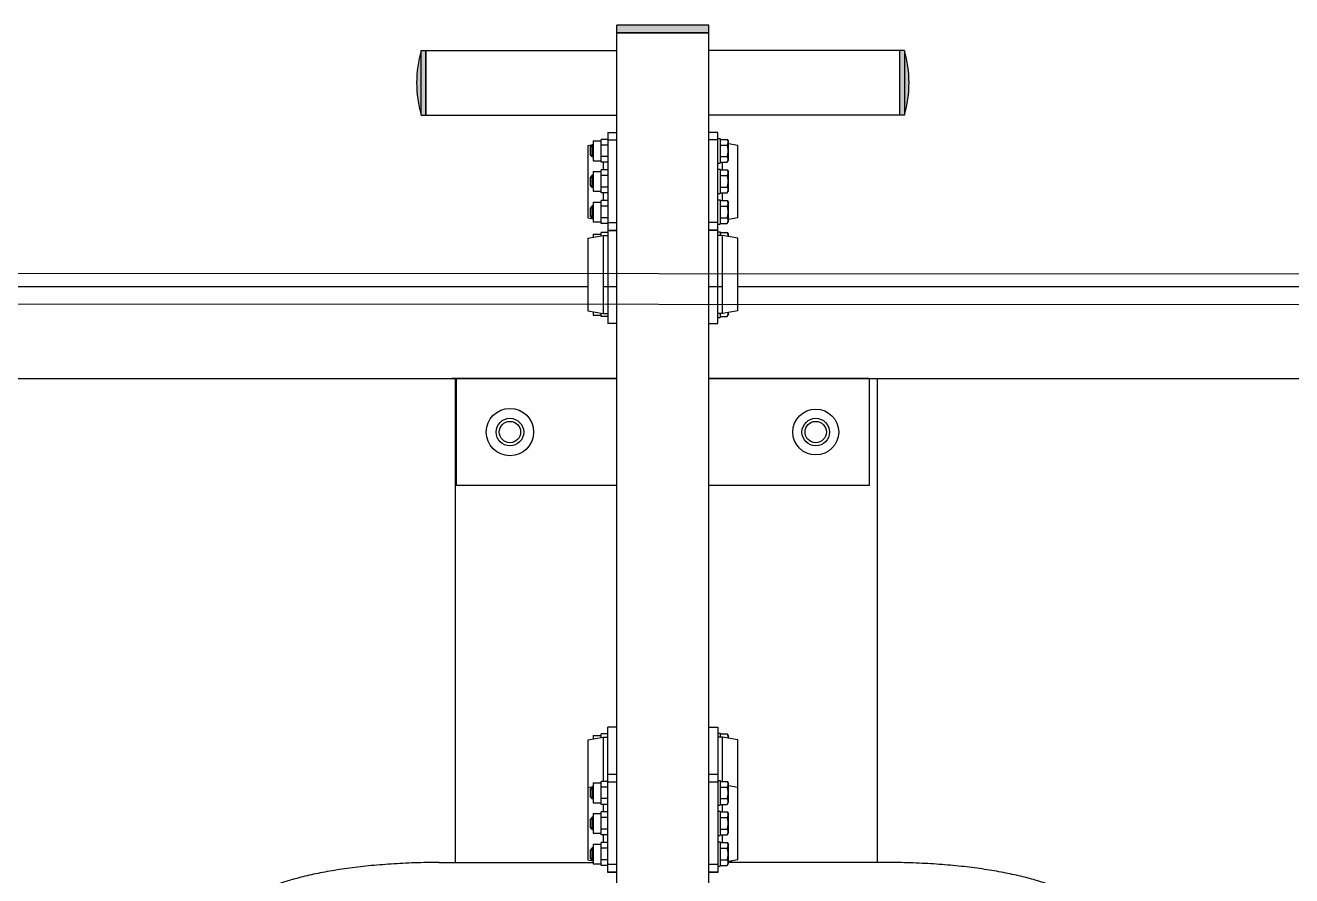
# Model space of a CAD drawing. Header units: millimetres. Extents: x -4055 to 2481, y -3840 to 2533.
# Drawn here: x -1373 to -545, y -910 to -354 of the extents above; entities that cross this region are included whole.
import ezdxf

# ---------------------------------------------------------------- set-up
doc = ezdxf.new("R2010")
doc.units = ezdxf.units.MM
doc.layers.add('DIKOM_ОБЪЕКТ', color=7, linetype='Continuous')

msp = doc.modelspace()

# ---------------------------------------------------------------- hatches: boundary and pattern name
at = {"layer": 'DIKOM_ОБЪЕКТ'}
h = msp.add_hatch(color=256, dxfattribs=at)
h.paths.add_polyline_path([(-986.54, -358.78), (-926.54, -358.78), (-926.54, -353.78), (-986.54, -353.78)])
h.paths.add_polyline_path([(-801.54, -370.2), (-801.54, -412.5), (-798.54, -412.5), (-798.54, -370.2)])
h.paths.add_polyline_path([(-795.54, -391.35), (-796.34, -380.35), (-798.54, -370.2), (-798.54, -412.5), (-796.25, -401.71)])
h.paths.add_polyline_path([(-1111.54, -412.5), (-1111.54, -370.2), (-1114.54, -370.2), (-1114.54, -412.5)])
h.paths.add_polyline_path([(-1114.54, -412.5), (-1114.54, -370.2), (-1116.83, -380.98), (-1117.54, -391.35), (-1116.74, -402.34)])

# ---------------------------------------------------------------- linework, layer by layer
for p, q in [((-926.54, -353.78), (-986.54, -353.78)), ((-986.54, -1123.73), (-986.54, -353.78)), ((-926.54, -1123.73), (-926.54, -353.78)), ((-926.54, -358.78), (-986.54, -358.78)), ((-986.54, -358.78), (-926.54, -358.78)), ((-1114.54, -370.2), (-986.54, -370.2)), ((-1114.54, -412.5), (-1114.54, -370.2)), ((-1111.54, -412.5), (-1111.54, -370.2)), ((-1111.54, -370.2), (-1111.54, -412.5)), ((-798.54, -370.2), (-926.54, -370.2)), ((-801.54, -412.5), (-801.54, -370.2)), ((-798.54, -370.2), (-798.54, -412.5)), ((-1114.54, -412.5), (-986.54, -412.5)), ((-798.54, -412.5), (-926.54, -412.5)), ((-1002.04, -429.38), (-1002.04, -442.38)), ((-1002.04, -429.38), (-996.94, -429.38)), ((-992.54, -428.37), (-996.94, -428.37)), ((-996.94, -443.39), (-996.94, -428.37)), ((-992.54, -423.79), (-986.54, -423.79)), ((-992.54, -423.79), (-992.54, -548.85)), ((-992.54, -428.78), (-986.54, -428.78)), ((-920.54, -423.79), (-926.54, -423.79)), ((-920.54, -428.78), (-926.54, -428.78)), ((-920.54, -548.85), (-920.54, -423.79)), ((-920.54, -427.88), (-918.94, -427.88)), ((-918.94, -427.88), (-918.94, -443.88)), ((-918.94, -428.37), (-914.41, -428.37)), ((-914.41, -428.38), (-914.41, -428.37)), ((-914.41, -428.38), (-913.64, -429.71)), ((-913.64, -442.06), (-913.64, -429.71)), ((-1005.54, -432.3), (-1002.04, -431.69)), ((-1005.54, -432.3), (-1005.54, -479.78)), ((-1002.69, -431.88), (-1003.94, -433.13)), ((-1003.94, -438.63), (-1003.94, -433.13)), ((-1003.94, -433.13), (-1002.04, -433.13)), ((-1002.69, -439.88), (-1003.94, -438.63)), ((-1003.94, -438.63), (-1002.04, -438.63)), ((-1002.04, -431.88), (-1002.69, -431.88)), ((-1002.69, -439.88), (-1002.69, -431.88)), ((-992.54, -432.11), (-996.94, -432.11)), ((-918.94, -432.11), (-914.41, -432.11)), ((-907.54, -432.3), (-913.64, -431.23)), ((-907.54, -479.78), (-907.54, -432.3)), ((-1002.04, -439.88), (-1002.69, -439.88)), ((-1002.04, -442.38), (-996.94, -442.38)), ((-992.54, -439.62), (-996.94, -439.62)), ((-992.54, -443.39), (-996.94, -443.39)), ((-995.54, -443.39), (-995.54, -448.31)), ((-920.54, -443.88), (-918.94, -443.88)), ((-918.94, -439.62), (-914.41, -439.62)), ((-918.94, -443.39), (-914.41, -443.39)), ((-917.54, -448.31), (-917.54, -443.39)), ((-914.41, -443.38), (-913.64, -442.06)), ((-914.41, -443.38), (-914.41, -443.39)), ((-1002.69, -451.81), (-1003.94, -453.06)), ((-1003.94, -458.56), (-1003.94, -453.06)), ((-1003.94, -453.06), (-1002.04, -453.06)), ((-1002.04, -451.81), (-1002.69, -451.81)), ((-1002.69, -459.81), (-1002.69, -451.81)), ((-1002.04, -449.31), (-1002.04, -462.31)), ((-1002.04, -449.31), (-996.94, -449.31)), ((-992.54, -448.31), (-996.94, -448.31)), ((-996.94, -463.32), (-996.94, -448.31)), ((-992.54, -452.04), (-996.94, -452.04)), ((-920.54, -447.81), (-918.94, -447.81)), ((-918.94, -447.81), (-918.94, -463.81)), ((-918.94, -448.31), (-914.41, -448.31)), ((-918.94, -452.04), (-914.41, -452.04)), ((-914.41, -448.32), (-914.41, -448.31)), ((-914.41, -448.32), (-913.64, -449.64)), ((-913.64, -461.99), (-913.64, -449.64)), ((-1002.69, -459.81), (-1003.94, -458.56)), ((-1003.94, -458.56), (-1002.04, -458.56)), ((-1002.04, -459.81), (-1002.69, -459.81)), ((-1002.04, -462.31), (-996.94, -462.31)), ((-992.54, -459.55), (-996.94, -459.55)), ((-992.54, -463.32), (-996.94, -463.32)), ((-995.54, -463.32), (-995.54, -468.37)), ((-918.94, -459.55), (-914.41, -459.55)), ((-918.94, -463.32), (-914.41, -463.32)), ((-917.54, -468.37), (-917.54, -463.32)), ((-914.41, -463.31), (-913.64, -461.99)), ((-914.41, -463.31), (-914.41, -463.32)), ((-1002.69, -471.88), (-1003.94, -473.13)), ((-1002.04, -471.88), (-1002.69, -471.88)), ((-1002.69, -479.88), (-1002.69, -471.88)), ((-1002.04, -469.38), (-1002.04, -482.38)), ((-1002.04, -469.38), (-996.94, -469.38)), ((-992.54, -468.37), (-996.94, -468.37)), ((-996.94, -483.39), (-996.94, -468.37)), ((-920.54, -463.81), (-918.94, -463.81)), ((-920.54, -467.88), (-918.94, -467.88)), ((-918.94, -467.88), (-918.94, -483.88)), ((-918.94, -468.37), (-914.41, -468.37)), ((-914.41, -468.38), (-914.41, -468.37)), ((-914.41, -468.38), (-913.64, -469.71)), ((-913.64, -482.06), (-913.64, -469.71)), ((-1005.54, -479.78), (-1002.04, -480.39)), ((-1003.94, -478.63), (-1003.94, -473.13)), ((-1003.94, -473.13), (-1002.04, -473.13)), ((-1002.69, -479.88), (-1003.94, -478.63)), ((-1003.94, -478.63), (-1002.04, -478.63)), ((-1002.04, -479.88), (-1002.69, -479.88)), ((-992.54, -472.11), (-996.94, -472.11)), ((-992.54, -479.62), (-996.94, -479.62)), ((-918.94, -472.11), (-914.41, -472.11)), ((-918.94, -479.62), (-914.41, -479.62)), ((-907.54, -479.78), (-913.64, -480.85)), ((-1002.04, -482.38), (-996.94, -482.38)), ((-992.54, -483.39), (-996.94, -483.39)), ((-992.54, -482.78), (-986.54, -482.78)), ((-992.54, -487.79), (-986.54, -487.79)), ((-992.54, -488.04), (-986.54, -488.04)), ((-920.54, -482.78), (-926.54, -482.78)), ((-920.54, -487.79), (-926.54, -487.79)), ((-920.54, -488.04), (-926.54, -488.04)), ((-920.54, -483.88), (-918.94, -483.88)), ((-918.94, -483.39), (-914.41, -483.39)), ((-914.41, -483.38), (-913.64, -482.06)), ((-914.41, -483.38), (-914.41, -483.39)), ((-1005.54, -493.11), (-995.54, -491.35)), ((-1005.54, -493.11), (-1005.54, -540.59)), ((-1002.04, -490.35), (-996.94, -490.35)), ((-1002.04, -490.35), (-1002.04, -492.5)), ((-996.94, -491.6), (-996.94, -489.34)), ((-992.54, -489.34), (-996.94, -489.34)), ((-995.54, -491.35), (-995.54, -542.35)), ((-995.54, -491.35), (-992.54, -491.35)), ((-920.54, -488.85), (-918.94, -488.85)), ((-917.54, -491.35), (-920.54, -491.35)), ((-918.94, -488.85), (-918.94, -491.35)), ((-918.94, -489.34), (-914.41, -489.34)), ((-907.54, -493.11), (-917.54, -491.35)), ((-917.54, -542.35), (-917.54, -491.35)), ((-914.41, -489.34), (-913.64, -490.67)), ((-913.64, -492.04), (-913.64, -490.67)), ((-907.54, -540.59), (-907.54, -493.11)), ((-66.69, -516.85), (-2046.54, -515.91)), ((-1005.54, -524.85), (-2031.54, -524.85)), ((-986.54, -524.85), (-995.54, -524.85)), ((-917.54, -524.85), (-926.54, -524.85)), ((-120.31, -524.85), (-907.54, -524.85)), ((-66.69, -536.85), (-2046.54, -535.91)), ((-1005.54, -540.59), (-995.54, -542.35)), ((-1002.04, -541.2), (-1002.04, -543.35)), ((-1002.04, -543.35), (-996.94, -543.35)), ((-996.94, -544.36), (-996.94, -542.1)), ((-992.54, -544.36), (-996.94, -544.36)), ((-995.54, -542.35), (-992.54, -542.35)), ((-917.54, -542.35), (-920.54, -542.35)), ((-920.54, -544.85), (-918.94, -544.85)), ((-918.94, -542.35), (-918.94, -544.85)), ((-918.94, -544.36), (-914.41, -544.36)), ((-907.54, -540.59), (-917.54, -542.35)), ((-914.41, -544.36), (-913.64, -543.02)), ((-913.64, -543.02), (-913.64, -541.66)), ((-986.54, -548.85), (-992.54, -548.85)), ((-926.54, -548.85), (-920.54, -548.85)), ((-2031.54, -584.85), (-986.54, -584.85)), ((-1031.54, -584.85), (-1094.54, -584.85)), ((-1092.22, -901.42), (-1092.22, -584.85)), ((-1091.54, -654.85), (-1091.54, -584.85)), ((-986.54, -584.85), (-1091.54, -584.85)), ((-926.54, -584.85), (-104.23, -584.85)), ((-821.54, -584.85), (-926.54, -584.85)), ((-881.54, -584.85), (-818.54, -584.85)), ((-821.54, -584.85), (-821.54, -654.85)), ((-816.22, -901.42), (-816.22, -584.85)), ((-986.54, -654.85), (-1091.54, -654.85)), ((-821.54, -654.85), (-926.54, -654.85)), ((-1005.54, -821.11), (-995.54, -819.35)), ((-1002.04, -818.35), (-996.94, -818.35)), ((-1002.04, -818.35), (-1002.04, -820.5)), ((-996.94, -819.22), (-996.94, -817.34)), ((-992.54, -817.34), (-996.94, -817.34)), ((-996.94, -819.6), (-996.94, -819.22)), ((-995.54, -819.35), (-995.54, -848.37)), ((-995.54, -819.35), (-992.54, -819.35)), ((-986.54, -812.85), (-992.54, -812.85)), ((-992.54, -908.04), (-992.54, -812.85)), ((-926.54, -812.85), (-920.54, -812.85)), ((-920.54, -812.85), (-920.54, -908.04)), ((-920.54, -816.85), (-918.94, -816.85)), ((-917.54, -819.35), (-920.54, -819.35)), ((-918.94, -816.85), (-918.94, -818.67)), ((-918.94, -817.34), (-914.41, -817.34)), ((-918.94, -818.67), (-918.94, -819.35)), ((-907.54, -821.11), (-917.54, -819.35)), ((-917.54, -848.37), (-917.54, -819.35)), ((-914.41, -817.34), (-913.64, -818.67)), ((-913.64, -820.04), (-913.64, -818.67)), ((-1005.54, -821.11), (-1005.54, -899.78)), ((-907.54, -899.78), (-907.54, -821.11)), ((-986.54, -843.79), (-992.54, -843.79)), ((-920.54, -843.79), (-926.54, -843.79)), ((-1005.54, -852.3), (-1002.04, -851.68)), ((-1002.69, -851.88), (-1003.94, -853.13)), ((-1002.04, -851.88), (-1002.69, -851.88)), ((-1002.69, -859.88), (-1002.69, -851.88)), ((-1002.04, -849.38), (-1002.04, -862.38)), ((-1002.04, -849.38), (-996.94, -849.38)), ((-992.54, -848.37), (-996.94, -848.37)), ((-996.94, -863.38), (-996.94, -848.37)), ((-992.54, -852.11), (-996.94, -852.11)), ((-986.54, -848.78), (-992.54, -848.78)), ((-920.54, -848.78), (-926.54, -848.78)), ((-920.54, -847.88), (-918.94, -847.88)), ((-918.94, -847.88), (-918.94, -863.88)), ((-918.94, -848.37), (-914.41, -848.37)), ((-918.94, -852.11), (-914.41, -852.11)), ((-914.41, -848.38), (-914.41, -848.37)), ((-914.41, -848.38), (-913.64, -849.7)), ((-913.64, -862.05), (-913.64, -849.7)), ((-907.54, -852.3), (-913.64, -851.23)), ((-1003.94, -858.63), (-1003.94, -853.13)), ((-1003.94, -853.13), (-1002.04, -853.13)), ((-1002.69, -859.88), (-1003.94, -858.63)), ((-1003.94, -858.63), (-1002.04, -858.63)), ((-1002.04, -859.88), (-1002.69, -859.88)), ((-992.54, -859.62), (-996.94, -859.62)), ((-918.94, -859.62), (-914.41, -859.62)), ((-1002.04, -862.38), (-996.94, -862.38)), ((-1002.04, -869.31), (-1002.04, -882.31)), ((-1002.04, -869.31), (-996.94, -869.31)), ((-992.54, -863.38), (-996.94, -863.38)), ((-992.54, -868.31), (-996.94, -868.31)), ((-996.94, -883.32), (-996.94, -868.31)), ((-995.54, -863.38), (-995.54, -868.31)), ((-920.54, -863.88), (-918.94, -863.88)), ((-920.54, -867.81), (-918.94, -867.81)), ((-918.94, -863.38), (-914.41, -863.38)), ((-918.94, -867.81), (-918.94, -883.81)), ((-918.94, -868.31), (-914.41, -868.31)), ((-917.54, -868.31), (-917.54, -863.38)), ((-914.41, -863.37), (-913.64, -862.05)), ((-914.41, -863.37), (-914.41, -863.38)), ((-914.41, -868.32), (-914.41, -868.31)), ((-914.41, -868.32), (-913.64, -869.64)), ((-1002.69, -871.81), (-1003.94, -873.06)), ((-1003.94, -878.56), (-1003.94, -873.06)), ((-1003.94, -873.06), (-1002.04, -873.06)), ((-1002.04, -871.81), (-1002.69, -871.81)), ((-1002.69, -879.81), (-1002.69, -871.81)), ((-992.54, -872.04), (-996.94, -872.04)), ((-918.94, -872.04), (-914.41, -872.04)), ((-913.64, -881.99), (-913.64, -869.64)), ((-1002.69, -879.81), (-1003.94, -878.56)), ((-1003.94, -878.56), (-1002.04, -878.56)), ((-1002.04, -879.81), (-1002.69, -879.81)), ((-1002.04, -882.31), (-996.94, -882.31)), ((-992.54, -879.55), (-996.94, -879.55)), ((-992.54, -883.32), (-996.94, -883.32)), ((-995.54, -883.32), (-995.54, -888.37)), ((-920.54, -883.81), (-918.94, -883.81)), ((-918.94, -879.55), (-914.41, -879.55)), ((-918.94, -883.32), (-914.41, -883.32)), ((-917.54, -888.37), (-917.54, -883.32)), ((-914.41, -883.31), (-913.64, -881.99)), ((-914.41, -883.31), (-914.41, -883.32)), ((-1002.69, -891.88), (-1003.94, -893.13)), ((-1003.94, -898.63), (-1003.94, -893.13)), ((-1003.94, -893.13), (-1002.04, -893.13)), ((-1002.04, -891.88), (-1002.69, -891.88)), ((-1002.69, -899.88), (-1002.69, -891.88)), ((-1002.04, -889.38), (-1002.04, -902.38)), ((-1002.04, -889.38), (-996.94, -889.38)), ((-992.54, -888.37), (-996.94, -888.37)), ((-996.94, -903.38), (-996.94, -888.37)), ((-992.54, -892.11), (-996.94, -892.11)), ((-920.54, -887.88), (-918.94, -887.88)), ((-918.94, -887.88), (-918.94, -903.88)), ((-918.94, -888.37), (-914.41, -888.37)), ((-918.94, -892.11), (-914.41, -892.11)), ((-914.41, -888.38), (-914.41, -888.37)), ((-914.41, -888.38), (-913.64, -889.7)), ((-913.64, -902.05), (-913.64, -889.7)), ((-1102.85, -901.42), (-1002.04, -901.42)), ((-1005.54, -899.78), (-1002.04, -900.39)), ((-1002.69, -899.88), (-1003.94, -898.63)), ((-1003.94, -898.63), (-1002.04, -898.63)), ((-1002.04, -899.88), (-1002.69, -899.88)), ((-1002.04, -902.38), (-996.94, -902.38)), ((-992.54, -899.62), (-996.94, -899.62)), ((-918.94, -899.62), (-914.41, -899.62)), ((-914.41, -903.37), (-913.64, -902.05)), ((-907.54, -899.78), (-913.64, -900.85)), ((-810.24, -901.42), (-913.64, -901.42)), ((-911.54, -901.42), (-911.54, -900.48)), ((-992.54, -903.38), (-996.94, -903.38)), ((-986.54, -902.78), (-992.54, -902.78)), ((-986.54, -907.79), (-992.54, -907.79)), ((-986.54, -908.04), (-992.54, -908.04)), ((-920.54, -902.78), (-926.54, -902.78)), ((-920.54, -907.79), (-926.54, -907.79)), ((-920.54, -908.04), (-926.54, -908.04)), ((-920.54, -903.88), (-918.94, -903.88)), ((-918.94, -903.38), (-914.41, -903.38)), ((-914.41, -903.37), (-914.41, -903.38))]:
    msp.add_line(p, q, dxfattribs=at)
for centre, radius in [((-1056.54, -619.85), 15.5), ((-1056.54, -619.85), 9), ((-856.54, -619.85), 15), ((-856.54, -619.85), 9), ((-1056.54, -619.85), 7), ((-856.54, -619.85), 7)]:
    msp.add_circle(centre, radius, dxfattribs=at)
for centre, start, end in [((-1041.49, -391.35), 163.85359, 180), ((-871.6, -391.35), 0, 16.14641), ((-1041.49, -391.35), 180, 196.14641), ((-871.6, -391.35), 343.85359, 0)]:
    msp.add_arc(centre, 76.05, start, end, dxfattribs=at)
for points, knots in [([(-914.41, -432.11), (-914.27, -431.87), (-914.12, -431.56), (-913.97, -431.15), (-913.9, -430.9), (-913.86, -430.65), (-913.83, -430.42), (-913.83, -430.2), (-913.84, -429.95), (-913.88, -429.68), (-913.96, -429.35), (-914.12, -428.92), (-914.29, -428.59), (-914.41, -428.38)], [0, 0, 0, 0, 2.757796, 3.597749, 4.649851, 5.507707, 6.37628, 7.207444, 7.985851, 9.11007, 10.215271, 11.642519, 14, 14, 14, 14]), ([(-914.41, -439.62), (-914.33, -439.33), (-914.21, -438.9), (-914.07, -438.26), (-913.98, -437.73), (-913.9, -437.18), (-913.86, -436.68), (-913.83, -436.22), (-913.83, -435.77), (-913.84, -435.35), (-913.87, -434.87), (-913.93, -434.27), (-914.09, -433.33), (-914.27, -432.59), (-914.41, -432.11)], [0, 0, 0, 0, 1.792921, 2.606895, 3.844333, 4.968544, 5.885196, 6.813299, 7.701429, 8.533187, 9.335775, 10.524184, 12.063388, 15, 15, 15, 15]), ([(-914.41, -443.39), (-914.27, -443.15), (-914.12, -442.83), (-913.97, -442.41), (-913.9, -442.16), (-913.86, -441.91), (-913.83, -441.68), (-913.83, -441.46), (-913.84, -441.21), (-913.88, -440.93), (-913.96, -440.61), (-914.12, -440.16), (-914.29, -439.83), (-914.41, -439.62)], [0, 0, 0, 0, 2.750356, 3.588044, 4.637308, 5.492849, 6.359079, 7.188001, 7.964308, 9.085494, 10.187714, 11.611112, 14, 14, 14, 14]), ([(-914.41, -452.04), (-914.27, -451.81), (-914.12, -451.49), (-913.97, -451.08), (-913.9, -450.83), (-913.86, -450.58), (-913.83, -450.35), (-913.83, -450.13), (-913.84, -449.88), (-913.88, -449.61), (-913.96, -449.29), (-914.12, -448.85), (-914.29, -448.52), (-914.41, -448.32)], [0, 0, 0, 0, 2.757796, 3.597749, 4.649851, 5.507707, 6.37628, 7.207444, 7.985851, 9.11007, 10.215271, 11.642519, 14, 14, 14, 14]), ([(-914.41, -459.55), (-914.33, -459.26), (-914.21, -458.83), (-914.07, -458.2), (-913.98, -457.67), (-913.9, -457.12), (-913.86, -456.62), (-913.83, -456.15), (-913.83, -455.7), (-913.84, -455.28), (-913.87, -454.8), (-913.93, -454.21), (-914.09, -453.26), (-914.27, -452.52), (-914.41, -452.04)], [0, 0, 0, 0, 1.792921, 2.606895, 3.844333, 4.968544, 5.885196, 6.813299, 7.701429, 8.533187, 9.335775, 10.524184, 12.063388, 15, 15, 15, 15]), ([(-914.41, -463.32), (-914.27, -463.08), (-914.12, -462.76), (-913.97, -462.34), (-913.9, -462.1), (-913.86, -461.84), (-913.83, -461.61), (-913.83, -461.39), (-913.84, -461.14), (-913.88, -460.87), (-913.96, -460.54), (-914.12, -460.1), (-914.29, -459.76), (-914.41, -459.55)], [0, 0, 0, 0, 2.750356, 3.588044, 4.637308, 5.492849, 6.359079, 7.188001, 7.964308, 9.085494, 10.187714, 11.611112, 14, 14, 14, 14]), ([(-914.41, -472.11), (-914.27, -471.87), (-914.12, -471.56), (-913.97, -471.15), (-913.9, -470.9), (-913.86, -470.65), (-913.83, -470.42), (-913.83, -470.2), (-913.84, -469.95), (-913.88, -469.68), (-913.96, -469.35), (-914.12, -468.92), (-914.29, -468.59), (-914.41, -468.38)], [0, 0, 0, 0, 2.757796, 3.597749, 4.649851, 5.507707, 6.37628, 7.207444, 7.985851, 9.11007, 10.215271, 11.642519, 14, 14, 14, 14]), ([(-914.41, -479.62), (-914.33, -479.33), (-914.21, -478.9), (-914.07, -478.26), (-913.98, -477.73), (-913.9, -477.18), (-913.86, -476.68), (-913.83, -476.22), (-913.83, -475.77), (-913.84, -475.35), (-913.87, -474.87), (-913.93, -474.27), (-914.09, -473.33), (-914.27, -472.59), (-914.41, -472.11)], [0, 0, 0, 0, 1.792921, 2.606895, 3.844333, 4.968544, 5.885196, 6.813299, 7.701429, 8.533187, 9.335775, 10.524184, 12.063388, 15, 15, 15, 15]), ([(-914.41, -483.39), (-914.27, -483.15), (-914.12, -482.83), (-913.97, -482.41), (-913.9, -482.16), (-913.86, -481.91), (-913.83, -481.68), (-913.83, -481.46), (-913.84, -481.21), (-913.88, -480.93), (-913.96, -480.6), (-914.12, -480.16), (-914.29, -479.83), (-914.41, -479.62)], [0, 0, 0, 0, 2.750356, 3.588044, 4.637308, 5.492849, 6.359079, 7.188001, 7.964308, 9.085494, 10.187714, 11.611112, 14, 14, 14, 14]), ([(-913.93, -491.99), (-913.9, -491.87), (-913.86, -491.67), (-913.83, -491.4), (-913.83, -491.17), (-913.84, -490.93), (-913.88, -490.66), (-913.96, -490.33), (-914.12, -489.89), (-914.29, -489.55), (-914.41, -489.34)], [0, 0, 0, 0, 1.471947, 2.442129, 3.370526, 4.239994, 5.495728, 6.73022, 8.324433, 11, 11, 11, 11]), ([(-914.41, -544.36), (-914.27, -544.12), (-914.12, -543.8), (-913.97, -543.38), (-913.9, -543.14), (-913.86, -542.89), (-913.83, -542.66), (-913.83, -542.43), (-913.84, -542.19), (-913.88, -541.95), (-913.92, -541.78), (-913.93, -541.71)], [0, 0, 0, 0, 3.360451, 4.383957, 5.665973, 6.711294, 7.769675, 8.782471, 9.730982, 11.100873, 12, 12, 12, 12]), ([(-913.93, -819.99), (-913.9, -819.87), (-913.86, -819.67), (-913.83, -819.4), (-913.83, -819.17), (-913.84, -818.93), (-913.88, -818.66), (-913.96, -818.33), (-914.12, -817.89), (-914.29, -817.55), (-914.41, -817.34)], [0, 0, 0, 0, 1.471947, 2.442129, 3.370526, 4.239994, 5.495728, 6.73022, 8.324433, 11, 11, 11, 11]), ([(-914.41, -852.11), (-914.27, -851.87), (-914.12, -851.56), (-913.97, -851.15), (-913.9, -850.9), (-913.86, -850.65), (-913.83, -850.42), (-913.83, -850.2), (-913.84, -849.95), (-913.88, -849.68), (-913.96, -849.35), (-914.12, -848.92), (-914.29, -848.59), (-914.41, -848.38)], [0, 0, 0, 0, 2.757796, 3.597749, 4.649851, 5.507707, 6.37628, 7.207444, 7.985851, 9.11007, 10.215271, 11.642519, 14, 14, 14, 14]), ([(-914.41, -859.62), (-914.33, -859.33), (-914.21, -858.9), (-914.07, -858.26), (-913.98, -857.73), (-913.9, -857.18), (-913.86, -856.68), (-913.83, -856.22), (-913.83, -855.77), (-913.84, -855.34), (-913.87, -854.87), (-913.93, -854.27), (-914.09, -853.33), (-914.27, -852.59), (-914.41, -852.11)], [0, 0, 0, 0, 1.792921, 2.606895, 3.844333, 4.968544, 5.885196, 6.813299, 7.701429, 8.533187, 9.335775, 10.524184, 12.063388, 15, 15, 15, 15]), ([(-914.41, -863.38), (-914.27, -863.14), (-914.12, -862.83), (-913.97, -862.41), (-913.9, -862.16), (-913.86, -861.91), (-913.83, -861.68), (-913.83, -861.45), (-913.84, -861.21), (-913.88, -860.93), (-913.96, -860.6), (-914.12, -860.16), (-914.29, -859.83), (-914.41, -859.62)], [0, 0, 0, 0, 2.750356, 3.588044, 4.637308, 5.492849, 6.359079, 7.188001, 7.964308, 9.085494, 10.187714, 11.611112, 14, 14, 14, 14]), ([(-914.41, -872.04), (-914.27, -871.8), (-914.12, -871.49), (-913.97, -871.08), (-913.9, -870.83), (-913.86, -870.58), (-913.83, -870.35), (-913.83, -870.13), (-913.84, -869.88), (-913.88, -869.61), (-913.96, -869.28), (-914.12, -868.85), (-914.29, -868.52), (-914.41, -868.32)], [0, 0, 0, 0, 2.757796, 3.597749, 4.649851, 5.507707, 6.37628, 7.207444, 7.985851, 9.11007, 10.215271, 11.642519, 14, 14, 14, 14]), ([(-914.41, -879.55), (-914.33, -879.26), (-914.21, -878.83), (-914.07, -878.19), (-913.98, -877.66), (-913.9, -877.11), (-913.86, -876.61), (-913.83, -876.15), (-913.83, -875.7), (-913.84, -875.28), (-913.87, -874.8), (-913.93, -874.2), (-914.09, -873.26), (-914.27, -872.52), (-914.41, -872.04)], [0, 0, 0, 0, 1.792921, 2.606895, 3.844333, 4.968544, 5.885196, 6.813299, 7.701429, 8.533187, 9.335775, 10.524184, 12.063388, 15, 15, 15, 15]), ([(-914.41, -883.32), (-914.27, -883.08), (-914.12, -882.76), (-913.97, -882.34), (-913.9, -882.09), (-913.86, -881.84), (-913.83, -881.61), (-913.83, -881.39), (-913.84, -881.14), (-913.88, -880.87), (-913.96, -880.54), (-914.12, -880.09), (-914.29, -879.76), (-914.41, -879.55)], [0, 0, 0, 0, 2.750356, 3.588044, 4.637308, 5.492849, 6.359079, 7.188001, 7.964308, 9.085494, 10.187714, 11.611112, 14, 14, 14, 14]), ([(-914.41, -892.11), (-914.27, -891.87), (-914.12, -891.56), (-913.97, -891.14), (-913.9, -890.9), (-913.86, -890.65), (-913.83, -890.42), (-913.83, -890.2), (-913.84, -889.95), (-913.88, -889.68), (-913.96, -889.35), (-914.12, -888.92), (-914.29, -888.59), (-914.41, -888.38)], [0, 0, 0, 0, 2.757796, 3.597749, 4.649851, 5.507707, 6.37628, 7.207444, 7.985851, 9.11007, 10.215271, 11.642519, 14, 14, 14, 14]), ([(-914.41, -899.62), (-914.33, -899.33), (-914.21, -898.9), (-914.07, -898.26), (-913.98, -897.73), (-913.9, -897.18), (-913.86, -896.68), (-913.83, -896.22), (-913.83, -895.77), (-913.84, -895.34), (-913.87, -894.87), (-913.93, -894.27), (-914.09, -893.33), (-914.27, -892.59), (-914.41, -892.11)], [0, 0, 0, 0, 1.792921, 2.606895, 3.844333, 4.968544, 5.885196, 6.813299, 7.701429, 8.533187, 9.335775, 10.524184, 12.063388, 15, 15, 15, 15]), ([(-1102.85, -901.42), (-1108.16, -901.42), (-1118.72, -901.59), (-1134.22, -902.35), (-1149.04, -903.58), (-1163.04, -905.24), (-1176.03, -907.3), (-1187.9, -909.7), (-1198.21, -912.32), (-1206.73, -914.99), (-1213.82, -917.65), (-1219.51, -920.2), (-1224.32, -922.76), (-1228.39, -925.3), (-1232.21, -928.14), (-1235.66, -931.26), (-1238.21, -934.15), (-1239.55, -935.98), (-1239.97, -936.6)], [0, 0, 0, 0, 1.658647, 3.291307, 4.901027, 6.486097, 8.043951, 9.569692, 11.054985, 12.346279, 13.451667, 14.557054, 15.387813, 16.217741, 17.04767, 17.877006, 18.635639, 19, 19, 19, 19]), ([(-914.41, -903.38), (-914.27, -903.14), (-914.12, -902.83), (-913.97, -902.41), (-913.9, -902.16), (-913.86, -901.91), (-913.83, -901.68), (-913.83, -901.45), (-913.84, -901.21), (-913.88, -900.93), (-913.96, -900.6), (-914.12, -900.16), (-914.29, -899.83), (-914.41, -899.62)], [0, 0, 0, 0, 2.750356, 3.588044, 4.637308, 5.492849, 6.359079, 7.188001, 7.964308, 9.085494, 10.187714, 11.611112, 14, 14, 14, 14]), ([(-673.12, -936.6), (-673.38, -936.21), (-674.14, -935.15), (-675.79, -933.07), (-678.34, -930.39), (-681.77, -927.42), (-685.56, -924.73), (-689.88, -922.13), (-694.38, -919.83), (-699.81, -917.44), (-705.88, -915.16), (-713.52, -912.73), (-722.68, -910.3), (-733.68, -907.93), (-746.08, -905.82), (-759.53, -904.06), (-773.87, -902.71), (-788.93, -901.8), (-801.17, -901.46), (-808.31, -901.42), (-810.24, -901.42)], [0, 0, 0, 0, 0.253848, 0.710774, 1.472317, 2.34016, 3.323714, 4.159997, 5.223815, 6.132638, 7.340419, 8.535685, 10.010676, 11.639333, 13.31436, 15.026333, 16.769159, 18.539476, 20.334416, 21, 21, 21, 21])]:
    msp.add_open_spline(points, degree=3, knots=knots, dxfattribs=at)

doc.saveas('drawing.dxf')
